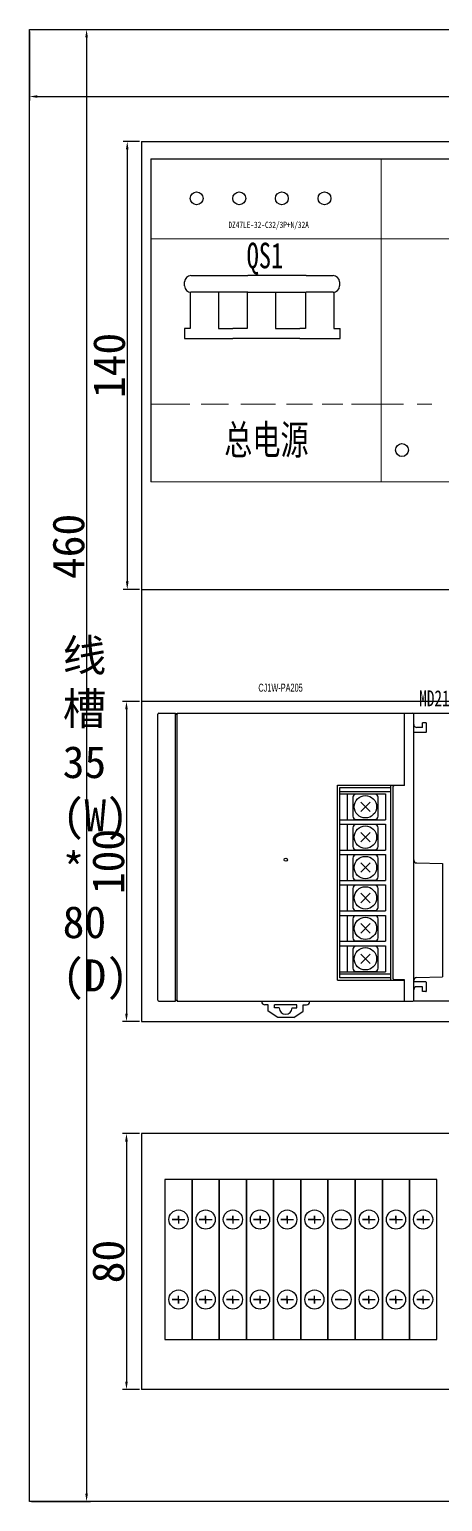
# Model space of a CAD drawing. Header units: millimetres. Extents: x -300 to 5587, y 233 to 3316.
# Drawn here: x 4136.8 to 4266, y 1296 to 1756 of the extents above; entities that cross this region are included whole.
import ezdxf
from ezdxf.enums import TextEntityAlignment as Align

# ---------------------------------------------------------------- set-up
doc = ezdxf.new("R2010")
doc.units = ezdxf.units.MM
for name, color, linetype in [('TEXT', 2, 'Continuous'), ('Z_OM_GAIKEI', 7, 'Continuous'), ('细实线层', 7, 'Continuous')]:
    doc.layers.add(name, color=color, linetype=linetype)
doc.styles.add('BIGFONT', font='txt.shx', dxfattribs={"height": 2.2, "bigfont": 'bigfont'})
doc.styles.add('ST', font='', dxfattribs={"width": 0.8, "height": 300})
doc.styles.get("Standard").update_dxf_attribs({"font": ''})
doc.styles.add('样式 8', font='arial.ttf', dxfattribs={"width": 0.6, "height": 2.5})
doc.styles.get('ST').set_extended_font_data('SimSun')
doc.styles.get('Standard').set_extended_font_data('SimSun')
doc.dimstyles.new('ISO-25', dxfattribs={"dimtxt": 2.5, "dimasz": 2.5, "dimexe": 1.25, "dimexo": 0.625, "dimtad": 1, "dimtxsty": 'Standard', "dimcen": 2.5, "dimadec": 0, "dimazin": 0, "dimtfac": 1, "dimtmove": 0, "dimatfit": 3, "dimfxl": 1, "dimarcsym": 0})

# ---------------------------------------------------------------- blocks, each defined once
blk = doc.blocks.new('CJ1W-PA205R')
at = {"layer": 'Z_OM_GAIKEI'}
for p, q in [((0, 0.29), (0, 89.71)), ((0.3, 90), (5.5, 90)), ((5.5, 0.3), (5.5, 90)), ((5.5, 90), (5.5, 89.91)), ((5.5, 0), (5.5, 90)), ((5.5, 89.91), (5.5, 89.7)), ((5.5, 89.7), (5.5, 89.91)), ((5.5, 89.7), (6, 89.7)), ((6, 89.91), (6, 90)), ((6, 90), (79.7, 90)), ((6, 89.7), (6, 89.91)), ((6, 89.91), (6, 89.7)), ((6, 0.3), (6, 89.7)), ((6, 0.3), (6, 89.7)), ((38.04, 90), (38.1, 90)), ((77.1, 89.7), (77.1, 90)), ((77.1, 89.7), (77.1, 90)), ((77.1, 67.45), (77.1, 89.7)), ((77.1, 67.35), (77.1, 89.7)), ((80, 0.3), (80, 89.7)), ((83.8, 84), (80, 84)), ((82.7, 85.5), (81, 85.5)), ((83.8, 87), (82.7, 87)), ((82.7, 85.5), (82.7, 87)), ((84, 84.2), (84, 86.8)), ((56.2, 67.45), (77.1, 67.45)), ((56.2, 6.55), (56.2, 67.45)), ((56.9, 66.75), (72.9, 66.75)), ((56.9, 7.25), (56.9, 66.75)), ((56.9, 65.55), (72.9, 65.55)), ((56.9, 64.8), (71.2, 64.8)), ((59.2, 64.8), (59.2, 56.7)), ((67.85, 64.7), (61.95, 64.7)), ((71.2, 64.8), (71.2, 56.7)), ((72.9, 6.55), (72.9, 67.45)), ((73.9, 67.35), (73.6, 67.05)), ((73.6, 6.95), (73.6, 67.05)), ((77.1, 67.35), (73.9, 67.35)), ((60.95, 63.7), (60.95, 57.8)), ((63.42, 59.27), (66.39, 62.23)), ((63.42, 62.23), (66.39, 59.27)), ((68.85, 57.8), (68.85, 63.7)), ((56.9, 56.7), (71.2, 56.7)), ((56.9, 55.3), (71.2, 55.3)), ((59.2, 55.3), (59.2, 47.2)), ((61.95, 56.8), (67.85, 56.8)), ((71.2, 55.3), (71.2, 47.2)), ((60.95, 54.2), (60.95, 48.3)), ((67.85, 55.2), (61.95, 55.2)), ((63.42, 49.77), (66.39, 52.73)), ((63.42, 52.73), (66.39, 49.77)), ((68.85, 48.3), (68.85, 54.2)), ((56.9, 47.2), (71.2, 47.2)), ((61.95, 47.3), (67.85, 47.3)), ((56.9, 45.8), (71.2, 45.8)), ((59.2, 45.8), (59.2, 37.7)), ((60.95, 44.7), (60.95, 38.8)), ((67.85, 45.7), (61.95, 45.7)), ((63.42, 40.27), (66.39, 43.23)), ((63.42, 43.23), (66.39, 40.27)), ((68.85, 38.8), (68.85, 44.7)), ((71.2, 45.8), (71.2, 37.7)), ((80.98, 43.18), (89, 43.04)), ((80.98, 43.18), (80.98, 43.18)), ((89, 43.04), (89, 7.56)), ((56.9, 37.7), (71.2, 37.7)), ((61.95, 37.8), (67.85, 37.8)), ((56.9, 36.3), (71.2, 36.3)), ((59.2, 36.3), (59.2, 28.2)), ((60.95, 35.2), (60.95, 29.3)), ((67.85, 36.2), (61.95, 36.2)), ((63.42, 30.77), (66.39, 33.73)), ((63.42, 33.73), (66.39, 30.77)), ((68.85, 29.3), (68.85, 35.2)), ((71.2, 36.3), (71.2, 28.2)), ((56.9, 28.2), (71.2, 28.2)), ((61.95, 28.3), (67.85, 28.3)), ((56.9, 26.8), (71.2, 26.8)), ((59.2, 26.8), (59.2, 18.7)), ((60.95, 25.7), (60.95, 19.8)), ((67.85, 26.7), (61.95, 26.7)), ((63.42, 21.27), (66.39, 24.23)), ((63.42, 24.23), (66.39, 21.27)), ((68.85, 19.8), (68.85, 25.7)), ((71.2, 26.8), (71.2, 18.7)), ((56.9, 18.7), (71.2, 18.7)), ((61.95, 18.8), (67.85, 18.8)), ((56.9, 17.3), (71.2, 17.3)), ((59.2, 17.3), (59.2, 9.2)), ((60.95, 16.2), (60.95, 10.3)), ((67.85, 17.2), (61.95, 17.2)), ((63.42, 11.77), (66.39, 14.73)), ((63.42, 14.73), (66.39, 11.77)), ((68.85, 10.3), (68.85, 16.2)), ((71.2, 17.3), (71.2, 9.2)), ((61.95, 9.3), (67.85, 9.3)), ((56.2, 6.55), (77.1, 6.55)), ((56.9, 9.2), (71.2, 9.2)), ((72.9, 8.45), (56.9, 8.45)), ((72.9, 7.25), (56.9, 7.25)), ((73.9, 6.65), (73.6, 6.95)), ((77.1, 6.65), (73.9, 6.65)), ((77.1, 0), (77.1, 6.65)), ((77.1, 0.3), (77.1, 6.55)), ((83.8, 6), (80, 6)), ((80.98, 7.42), (89, 7.56)), ((80.98, 7.42), (80.98, 7.42)), ((84, 3.2), (84, 5.8)), ((0.3, 0), (5.5, 0)), ((4.04, 0), (4.15, 0)), ((4.15, 0), (5.5, 0)), ((5.5, 0.09), (5.5, 0.3)), ((5.5, 0.3), (5.5, 0)), ((5.5, 0.3), (6, 0.3)), ((5.5, 0), (5.5, 0.09)), ((6, 0.3), (6, 0.09)), ((6, 0.09), (6, 0.3)), ((6, 0.09), (6, 0)), ((6, 0), (79.71, 0)), ((32.48, -0.1), (32.48, 0)), ((47.48, -0.1), (47.48, 0)), ((77.1, 0), (77.1, 0.3)), ((77.1, 0), (77.1, 0.3)), ((82.7, 4.5), (81, 4.5)), ((82.7, 3), (82.7, 4.5)), ((83.8, 3), (82.7, 3)), ((34.48, -1.1), (33.48, -1.1)), ((34.48, -3.1), (34.48, -1.1)), ((37.48, -5.1), (34.48, -3.1)), ((36.48, -2.1), (36.48, -1.1)), ((43.48, -1.1), (36.48, -1.1)), ((37.98, -2.1), (36.48, -2.1)), ((41.98, -2.1), (43.48, -2.1)), ((42.48, -5.1), (45.48, -3.1)), ((43.48, -2.1), (43.48, -1.1)), ((45.48, -3.1), (45.48, -1.1)), ((45.48, -1.1), (46.48, -1.1)), ((42.48, -5.1), (37.48, -5.1))]:
    blk.add_line(p, q, dxfattribs=at)
for centre, radius in [((64.9, 60.75), 3.5), ((64.9, 51.25), 3.5), ((40, 44.2), 0.5), ((64.9, 41.75), 3.5), ((64.9, 32.25), 3.5), ((64.9, 22.75), 3.5), ((64.9, 13.25), 3.5)]:
    blk.add_circle(centre, radius, dxfattribs=at)
for centre, radius, start, end in [((0.3, 89.7), 0.3, 90.5171, 178.493), ((79.7, 89.7), 0.3, 0.0073, 89.9933), ((80.99, 86.5), 1, 182.1937, 270.5228), ((83.8, 86.8), 0.2, 0.0061, 89.9925), ((83.8, 84.2), 0.2, 269.9992, 0.0008), ((61.95, 63.7), 1, 90, 180), ((67.85, 63.7), 1, 0, 90), ((61.95, 57.8), 1, 180, 270), ((67.85, 57.8), 1, 270, 0), ((61.95, 54.2), 1, 90, 180), ((67.85, 54.2), 1, 0, 90), ((61.95, 48.3), 1, 180, 270), ((67.85, 48.3), 1, 270, 0), ((61.95, 44.7), 1, 90, 180), ((67.85, 44.7), 1, 0, 90), ((81, 44.18), 1, 180, 269), ((61.95, 38.8), 1, 180, 270), ((67.85, 38.8), 1, 270, 0), ((61.95, 35.2), 1, 90, 180), ((67.85, 35.2), 1, 0, 90), ((61.95, 29.3), 1, 180, 270), ((67.85, 29.3), 1, 270, 0), ((61.95, 25.7), 1, 90, 180), ((67.85, 25.7), 1, 0, 90), ((61.95, 19.8), 1, 180, 270), ((67.85, 19.8), 1, 270, 0), ((61.95, 16.2), 1, 90, 180), ((67.85, 16.2), 1, 0, 90), ((61.95, 10.3), 1, 180, 270), ((67.85, 10.3), 1, 270, 0), ((81, 6.42), 1, 90.9994, 180.0007), ((83.8, 5.8), 0.2, 359.9998, 90.0002), ((0.3, 0.3), 0.3, 181.507, 269.4829), ((79.7, 0.3), 0.3, 270.007, 359.9921), ((80.99, 3.5), 1, 89.7386, 177.8063), ((83.8, 3.2), 0.2, 270.0066, 359.9946), ((33.48, -0.1), 1, 180, 270), ((39.98, -2.1), 2, 180, 0), ((46.48, -0.1), 1, 270, 0)]:
    blk.add_arc(centre, radius, start, end, dxfattribs=at)
at = {"linetype": 'Continuous', "style": 'BIGFONT'}
blk.add_attdef('CJ1W-PA205R', (31.43, 95.95), '', height=2.2, dxfattribs=at)
blk = doc.blocks.new('*D90')
at = {"color": 0, "lineweight": -2, "transparency": 16777216}
for p, q in [((4137.41, 1756.02), (4155.91, 1756.02)), ((4154.66, 1753.52), (4154.66, 1298.52)), ((4137.41, 1296.02), (4155.91, 1296.02))]:
    blk.add_line(p, q, dxfattribs=at)
at = {"color": 0, "transparency": 16777216}
for points in [[(4155.07, 1753.52), (4154.24, 1753.52), (4154.66, 1756.02)], [(4154.24, 1298.52), (4155.07, 1298.52), (4154.66, 1296.02)]]:
    blk.add_solid(points, dxfattribs=at)
at = {"layer": 'Defpoints', "color": 0, "transparency": 16777216}
for p in [(4136.79, 1756.02), (4136.79, 1296.02), (4154.66, 1296.02)]:
    blk.add_point(p, dxfattribs=at)
at = {"color": 0, "transparency": 16777216, "insert": (4149.03, 1594.47), "char_height": 2.5, "attachment_point": 5, "rotation": 90}
blk.add_mtext('{\\H4x;460}', dxfattribs=at)
blk = doc.blocks.new('*D91')
at = {"color": 0, "lineweight": -2, "transparency": 16777216}
for p, q in [((4136.79, 1755.39), (4136.79, 1733.81)), ((5586.79, 1755.39), (5586.79, 1733.81)), ((4139.29, 1735.06), (5584.29, 1735.06))]:
    blk.add_line(p, q, dxfattribs=at)
at = {"color": 0, "transparency": 16777216}
for points in [[(4139.29, 1735.47), (4139.29, 1734.64), (4136.79, 1735.06)], [(5584.29, 1734.64), (5584.29, 1735.47), (5586.79, 1735.06)]]:
    blk.add_solid(points, dxfattribs=at)
at = {"layer": 'Defpoints', "color": 0, "transparency": 16777216}
for p in [(4136.79, 1756.02), (5586.79, 1756.02), (5586.79, 1735.06)]:
    blk.add_point(p, dxfattribs=at)
at = {"color": 0, "transparency": 16777216, "insert": (4774.8, 1740.68), "char_height": 2.5, "attachment_point": 5}
blk.add_mtext('{\\H4x;1450}', dxfattribs=at)
blk = doc.blocks.new('*D93')
at = {"color": 0, "lineweight": -2, "transparency": 16777216}
for p, q in [((4171.16, 1721.02), (4166.12, 1721.02)), ((4167.37, 1718.52), (4167.37, 1583.52)), ((4171.16, 1581.02), (4166.12, 1581.02))]:
    blk.add_line(p, q, dxfattribs=at)
at = {"color": 0, "transparency": 16777216}
for points in [[(4167.79, 1718.52), (4166.96, 1718.52), (4167.37, 1721.02)], [(4166.96, 1583.52), (4167.79, 1583.52), (4167.37, 1581.02)]]:
    blk.add_solid(points, dxfattribs=at)
at = {"layer": 'Defpoints', "color": 0, "transparency": 16777216}
for p in [(4171.79, 1721.02), (4167.37, 1581.02), (4171.79, 1581.02)]:
    blk.add_point(p, dxfattribs=at)
at = {"color": 0, "transparency": 16777216, "insert": (4161.75, 1651.02), "char_height": 2.5, "attachment_point": 5, "rotation": 90}
blk.add_mtext('{\\H4x;140}', dxfattribs=at)
blk = doc.blocks.new('*D94')
at = {"color": 0, "lineweight": -2, "transparency": 16777216}
for p, q in [((4171.16, 1546.02), (4165.88, 1546.02)), ((4167.13, 1543.52), (4167.13, 1448.52)), ((4171.16, 1446.02), (4165.88, 1446.02))]:
    blk.add_line(p, q, dxfattribs=at)
at = {"color": 0, "transparency": 16777216}
for points in [[(4167.54, 1543.52), (4166.71, 1543.52), (4167.13, 1546.02)], [(4166.71, 1448.52), (4167.54, 1448.52), (4167.13, 1446.02)]]:
    blk.add_solid(points, dxfattribs=at)
at = {"layer": 'Defpoints', "color": 0, "transparency": 16777216}
for p in [(4171.79, 1546.02), (4167.13, 1446.02), (4171.79, 1446.02)]:
    blk.add_point(p, dxfattribs=at)
at = {"color": 0, "transparency": 16777216, "insert": (4161.5, 1496.02), "char_height": 2.5, "attachment_point": 5, "rotation": 90}
blk.add_mtext('{\\H4x;100}', dxfattribs=at)
blk = doc.blocks.new('*D95')
at = {"color": 0, "lineweight": -2, "transparency": 16777216}
for p, q in [((4171.16, 1411.02), (4165.88, 1411.02)), ((4167.13, 1408.52), (4167.13, 1333.52)), ((4171.16, 1331.02), (4165.88, 1331.02))]:
    blk.add_line(p, q, dxfattribs=at)
at = {"color": 0, "transparency": 16777216}
for points in [[(4167.54, 1408.52), (4166.71, 1408.52), (4167.13, 1411.02)], [(4166.71, 1333.52), (4167.54, 1333.52), (4167.13, 1331.02)]]:
    blk.add_solid(points, dxfattribs=at)
at = {"layer": 'Defpoints', "color": 0, "transparency": 16777216}
for p in [(4171.79, 1411.02), (4167.13, 1331.02), (4171.79, 1331.02)]:
    blk.add_point(p, dxfattribs=at)
at = {"color": 0, "transparency": 16777216, "insert": (4161.5, 1371.02), "char_height": 2.5, "attachment_point": 5, "rotation": 90}
blk.add_mtext('{\\H4x;80}', dxfattribs=at)

msp = doc.modelspace()

# ---------------------------------------------------------------- linework, layer by layer
for p, q in [((4136.786, 1756.019), (4166.786, 1756.019)), ((4171.786, 1721.019), (5272.403, 1721.019)), ((4171.786, 1721.019), (4171.786, 1581.019)), ((4171.786, 1721.019), (4171.786, 1581.019)), ((4174.766, 1715.638), (4174.766, 1614.638)), ((4174.766, 1715.638), (4309.766, 1715.638)), ((4221.286, 1659.464), (4233.944, 1659.464)), ((4171.786, 1581.019), (5272.403, 1581.019)), ((4171.786, 1581.019), (4171.786, 1546.019)), ((5272.403, 1546.019), (4171.786, 1546.019)), ((4171.786, 1546.019), (4171.786, 1446.019)), ((4171.786, 1541.019), (4171.786, 1446.019)), ((4171.786, 1446.019), (5272.403, 1446.019)), ((5272.403, 1411.019), (4171.786, 1411.019)), ((4171.786, 1411.019), (4171.786, 1331.019)), ((4183.386, 1384.151), (4183.386, 1385.351)), ((4183.386, 1385.351), (4183.386, 1382.951)), ((4191.886, 1384.151), (4191.886, 1385.351)), ((4191.886, 1385.351), (4191.886, 1382.951)), ((4200.386, 1384.151), (4200.386, 1385.351)), ((4200.386, 1385.351), (4200.386, 1382.951)), ((4208.886, 1384.151), (4208.886, 1385.351)), ((4208.886, 1385.351), (4208.886, 1382.951)), ((4217.386, 1384.151), (4217.386, 1385.351)), ((4217.386, 1385.351), (4217.386, 1382.951)), ((4225.886, 1384.151), (4225.886, 1385.351)), ((4225.886, 1385.351), (4225.886, 1382.951)), ((4242.886, 1384.151), (4242.886, 1385.351)), ((4242.886, 1385.351), (4242.886, 1382.951)), ((4251.386, 1384.151), (4251.386, 1385.351)), ((4251.386, 1385.351), (4251.386, 1382.951)), ((4259.886, 1384.151), (4259.886, 1385.351)), ((4259.886, 1385.351), (4259.886, 1382.951)), ((5272.403, 1331.019), (4171.786, 1331.019))]:
    msp.add_line(p, q)
at = {"color": 0}
for p, q in [((4187.286, 1679.111), (4205.085, 1679.111)), ((4223.286, 1679.111), (4205.085, 1679.111)), ((4223.286, 1679.111), (4231.737, 1679.111)), ((4185.286, 1675.884), (4185.286, 1677.111)), ((4233.737, 1677.111), (4233.737, 1675.884)), ((4187.091, 1673.884), (4187.091, 1662.528)), ((4205.085, 1673.884), (4187.286, 1673.884)), ((4195.933, 1673.884), (4195.933, 1662.528)), ((4204.889, 1673.884), (4204.889, 1662.528)), ((4205.085, 1673.884), (4223.286, 1673.884)), ((4213.731, 1673.884), (4213.731, 1662.528)), ((4223.091, 1673.884), (4223.091, 1662.528)), ((4231.737, 1673.884), (4223.286, 1673.884)), ((4231.933, 1673.884), (4231.933, 1662.528)), ((4185.286, 1662.528), (4185.286, 1659.464)), ((4187.091, 1662.528), (4185.286, 1662.528)), ((4195.933, 1662.528), (4200.411, 1662.528)), ((4204.889, 1662.528), (4200.411, 1662.528)), ((4213.731, 1662.528), (4221.286, 1662.528)), ((4223.091, 1662.528), (4221.286, 1662.528)), ((4231.933, 1662.528), (4233.944, 1662.528)), ((4185.286, 1659.464), (4200.411, 1659.464)), ((4221.286, 1659.464), (4200.411, 1659.464)), ((4183.386, 1384.151), (4181.386, 1384.151)), ((4181.386, 1384.151), (4185.386, 1384.151)), ((4191.886, 1384.151), (4189.886, 1384.151)), ((4189.886, 1384.151), (4193.886, 1384.151)), ((4200.386, 1384.151), (4198.386, 1384.151)), ((4198.386, 1384.151), (4202.386, 1384.151)), ((4208.886, 1384.151), (4206.886, 1384.151)), ((4206.886, 1384.151), (4210.886, 1384.151)), ((4217.386, 1384.151), (4215.386, 1384.151)), ((4215.386, 1384.151), (4219.386, 1384.151)), ((4225.886, 1384.151), (4223.886, 1384.151)), ((4223.886, 1384.151), (4227.886, 1384.151)), ((4234.386, 1384.151), (4232.386, 1384.151)), ((4232.386, 1384.151), (4236.386, 1384.151)), ((4242.886, 1384.151), (4240.886, 1384.151)), ((4240.886, 1384.151), (4244.886, 1384.151)), ((4251.386, 1384.151), (4249.386, 1384.151)), ((4249.386, 1384.151), (4253.386, 1384.151)), ((4259.886, 1384.151), (4257.886, 1384.151)), ((4257.886, 1384.151), (4261.886, 1384.151)), ((4183.386, 1359.151), (4181.386, 1359.151)), ((4181.386, 1359.151), (4185.386, 1359.151)), ((4183.386, 1357.951), (4183.386, 1360.351)), ((4183.386, 1359.151), (4183.386, 1357.951)), ((4191.886, 1359.151), (4189.886, 1359.151)), ((4189.886, 1359.151), (4193.886, 1359.151)), ((4191.886, 1357.951), (4191.886, 1360.351)), ((4191.886, 1359.151), (4191.886, 1357.951)), ((4200.386, 1359.151), (4198.386, 1359.151)), ((4198.386, 1359.151), (4202.386, 1359.151)), ((4200.386, 1357.951), (4200.386, 1360.351)), ((4200.386, 1359.151), (4200.386, 1357.951)), ((4208.886, 1359.151), (4206.886, 1359.151)), ((4206.886, 1359.151), (4210.886, 1359.151)), ((4208.886, 1357.951), (4208.886, 1360.351)), ((4208.886, 1359.151), (4208.886, 1357.951)), ((4217.386, 1359.151), (4215.386, 1359.151)), ((4215.386, 1359.151), (4219.386, 1359.151)), ((4217.386, 1357.951), (4217.386, 1360.351)), ((4217.386, 1359.151), (4217.386, 1357.951)), ((4225.886, 1359.151), (4223.886, 1359.151)), ((4223.886, 1359.151), (4227.886, 1359.151)), ((4225.886, 1357.951), (4225.886, 1360.351)), ((4225.886, 1359.151), (4225.886, 1357.951)), ((4234.386, 1359.151), (4232.386, 1359.151)), ((4232.386, 1359.151), (4236.386, 1359.151)), ((4242.886, 1359.151), (4240.886, 1359.151)), ((4240.886, 1359.151), (4244.886, 1359.151)), ((4242.886, 1357.951), (4242.886, 1360.351)), ((4242.886, 1359.151), (4242.886, 1357.951)), ((4251.386, 1359.151), (4249.386, 1359.151)), ((4249.386, 1359.151), (4253.386, 1359.151)), ((4251.386, 1357.951), (4251.386, 1360.351)), ((4251.386, 1359.151), (4251.386, 1357.951)), ((4259.886, 1359.151), (4257.886, 1359.151)), ((4257.886, 1359.151), (4261.886, 1359.151)), ((4259.886, 1357.951), (4259.886, 1360.351)), ((4259.886, 1359.151), (4259.886, 1357.951))]:
    msp.add_line(p, q, dxfattribs=at)
msp.add_lwpolyline([(5272.403, 1296.019), (4136.786, 1296.019), (4136.786, 1756.019), (5586.786, 1756.019), (5586.786, 1296.019)])
msp.add_lwpolyline([(4256.932, 1542.382), (4276.932, 1542.382), (4276.932, 1452.382), (4256.932, 1452.382)], close=True)
at = {"linetype": 'Continuous'}
for points in [[(4179.136, 1346.651), (4187.636, 1346.651), (4187.636, 1396.651), (4179.136, 1396.651)], [(4187.636, 1346.651), (4196.136, 1346.651), (4196.136, 1396.651), (4187.636, 1396.651)], [(4196.136, 1346.651), (4204.636, 1346.651), (4204.636, 1396.651), (4196.136, 1396.651)], [(4204.636, 1346.651), (4213.136, 1346.651), (4213.136, 1396.651), (4204.636, 1396.651)], [(4213.136, 1346.651), (4221.636, 1346.651), (4221.636, 1396.651), (4213.136, 1396.651)], [(4221.636, 1346.651), (4230.136, 1346.651), (4230.136, 1396.651), (4221.636, 1396.651)], [(4230.136, 1346.651), (4238.636, 1346.651), (4238.636, 1396.651), (4230.136, 1396.651)], [(4238.636, 1346.651), (4247.136, 1346.651), (4247.136, 1396.651), (4238.636, 1396.651)], [(4247.136, 1346.651), (4255.636, 1346.651), (4255.636, 1396.651), (4247.136, 1396.651)], [(4255.636, 1346.651), (4264.136, 1346.651), (4264.136, 1396.651), (4255.636, 1396.651)]]:
    msp.add_lwpolyline(points, close=True, dxfattribs=at)
at = {"color": 0, "linetype": 'Continuous'}
for centre in [(4189.055, 1703.244), (4202.385, 1703.244), (4215.716, 1703.244), (4229.047, 1703.244), (4253.265, 1624.579)]:
    msp.add_circle(centre, 2.01, dxfattribs=at)
for centre in [(4183.386, 1384.151), (4191.886, 1384.151), (4200.386, 1384.151), (4208.886, 1384.151), (4217.386, 1384.151), (4225.886, 1384.151), (4234.386, 1384.151), (4242.886, 1384.151), (4251.386, 1384.151), (4259.886, 1384.151)]:
    msp.add_circle(centre, 3)
at = {"color": 0}
for centre in [(4183.386, 1359.151), (4191.886, 1359.151), (4200.386, 1359.151), (4208.886, 1359.151), (4217.386, 1359.151), (4225.886, 1359.151), (4234.386, 1359.151), (4242.886, 1359.151), (4251.386, 1359.151), (4259.886, 1359.151)]:
    msp.add_circle(centre, 3, dxfattribs=at)
for centre, start, end in [((4187.286, 1677.111), 90, 180), ((4231.737, 1677.111), 0, 90), ((4187.286, 1675.884), 180, 270), ((4231.737, 1675.884), 270, 0)]:
    msp.add_arc(centre, 2, start, end, dxfattribs=at)
at = {"layer": 'TEXT', "linetype": 'Continuous'}
msp.add_line((4233.944, 1659.464), (4233.944, 1662.528), dxfattribs=at)
at = {"layer": '细实线层', "lineweight": 0}
for p, q in [((4246.766, 1715.638), (4246.766, 1614.638)), ((4174.766, 1690.638), (4309.766, 1690.638)), ((4174.766, 1638.967), (4186.959, 1638.967)), ((4190.52, 1638.967), (4198.999, 1638.967)), ((4202.9, 1638.967), (4213.753, 1638.967)), ((4217.145, 1638.967), (4225.285, 1638.967)), ((4228.338, 1638.967), (4234.782, 1638.967)), ((4237.503, 1638.967), (4253.776, 1638.967)), ((4258.015, 1638.967), (4262.594, 1638.967)), ((4174.766, 1614.638), (4309.766, 1614.638))]:
    msp.add_line(p, q, dxfattribs=at)

# ---------------------------------------------------------------- block references
at = {"linetype": 'Continuous'}
ref = msp.add_blockref('CJ1W-PA205R', (4176.932, 1452.382), dxfattribs=at)
ref.add_attrib('CJ1W-PA205R', 'CJ1W-PA205', dxfattribs={"linetype": 'Continuous', "height": 2.5, "style": '样式 8', "width": 0.6}).set_placement((4208.366, 1548.335), align=Align.BOTTOM_LEFT)

# ---------------------------------------------------------------- texts
at = {"lineweight": 0, "insert": (4147.185, 1565.433), "char_height": 10, "width": 13.79767, "attachment_point": 1}
msp.add_mtext('线槽35\\P(W)\\P*\\P80\\P(D)', dxfattribs=at)
at = {"layer": 'TEXT', "color": 0, "style": 'ST', "width": 0.7}
for s, height, p in [('DZ47LE-32-C32/3P+N/32A', 2, (4199.009, 1693.97)), ('QS1', 8, (4204.698, 1681.385)), ('总电源', 9.216, (4197.678, 1623.195)), ('MD211-2', 5, (4258.652, 1544.53))]:
    msp.add_text(s, height=height, dxfattribs=at).set_placement(p)

# ---------------------------------------------------------------- dimensions: what is measured, and where the dimension line sits
for base, p1, p2, picture, middle in [((4154.657, 1296.019), (4136.786, 1756.019), (4136.786, 1296.019), '*D90', (4154.657, 1594.469)), ((4167.373, 1581.019), (4171.786, 1721.019), (4171.786, 1581.019), '*D93', (4167.373, 1651.019)), ((4167.128, 1446.019), (4171.786, 1546.019), (4171.786, 1446.019), '*D94', (4167.128, 1496.019))]:
    dim = msp.add_linear_dim(base=base, p1=p1, p2=p2, angle=90, text='{\\H4x;<>}', dimstyle='ISO-25', override={"dimtxsty": 'Standard'})
    dim.commit()
    dim.dimension.update_dxf_attribs({"geometry": picture, "text_midpoint": middle, "dimtype": 160})
dim = msp.add_linear_dim(base=(5586.786, 1735.056), p1=(4136.786, 1756.019), p2=(5586.786, 1756.019), text='{\\H4x;<>}', dimstyle='ISO-25', override={"dimtxsty": 'Standard'})
dim.commit()
dim.dimension.update_dxf_attribs({"geometry": '*D91', "text_midpoint": (4774.796, 1735.056), "dimtype": 160})
dim = msp.add_linear_dim(base=(4167.128, 1331.019), p1=(4171.786, 1411.019), p2=(4171.786, 1331.019), angle=90, text='{\\H4x;<>}', dimstyle='ISO-25', override={"dimtxsty": 'Standard'})
dim.commit()
dim.dimension.update_dxf_attribs({"geometry": '*D95', "text_midpoint": (4161.503, 1371.019)})

doc.saveas('drawing.dxf')
